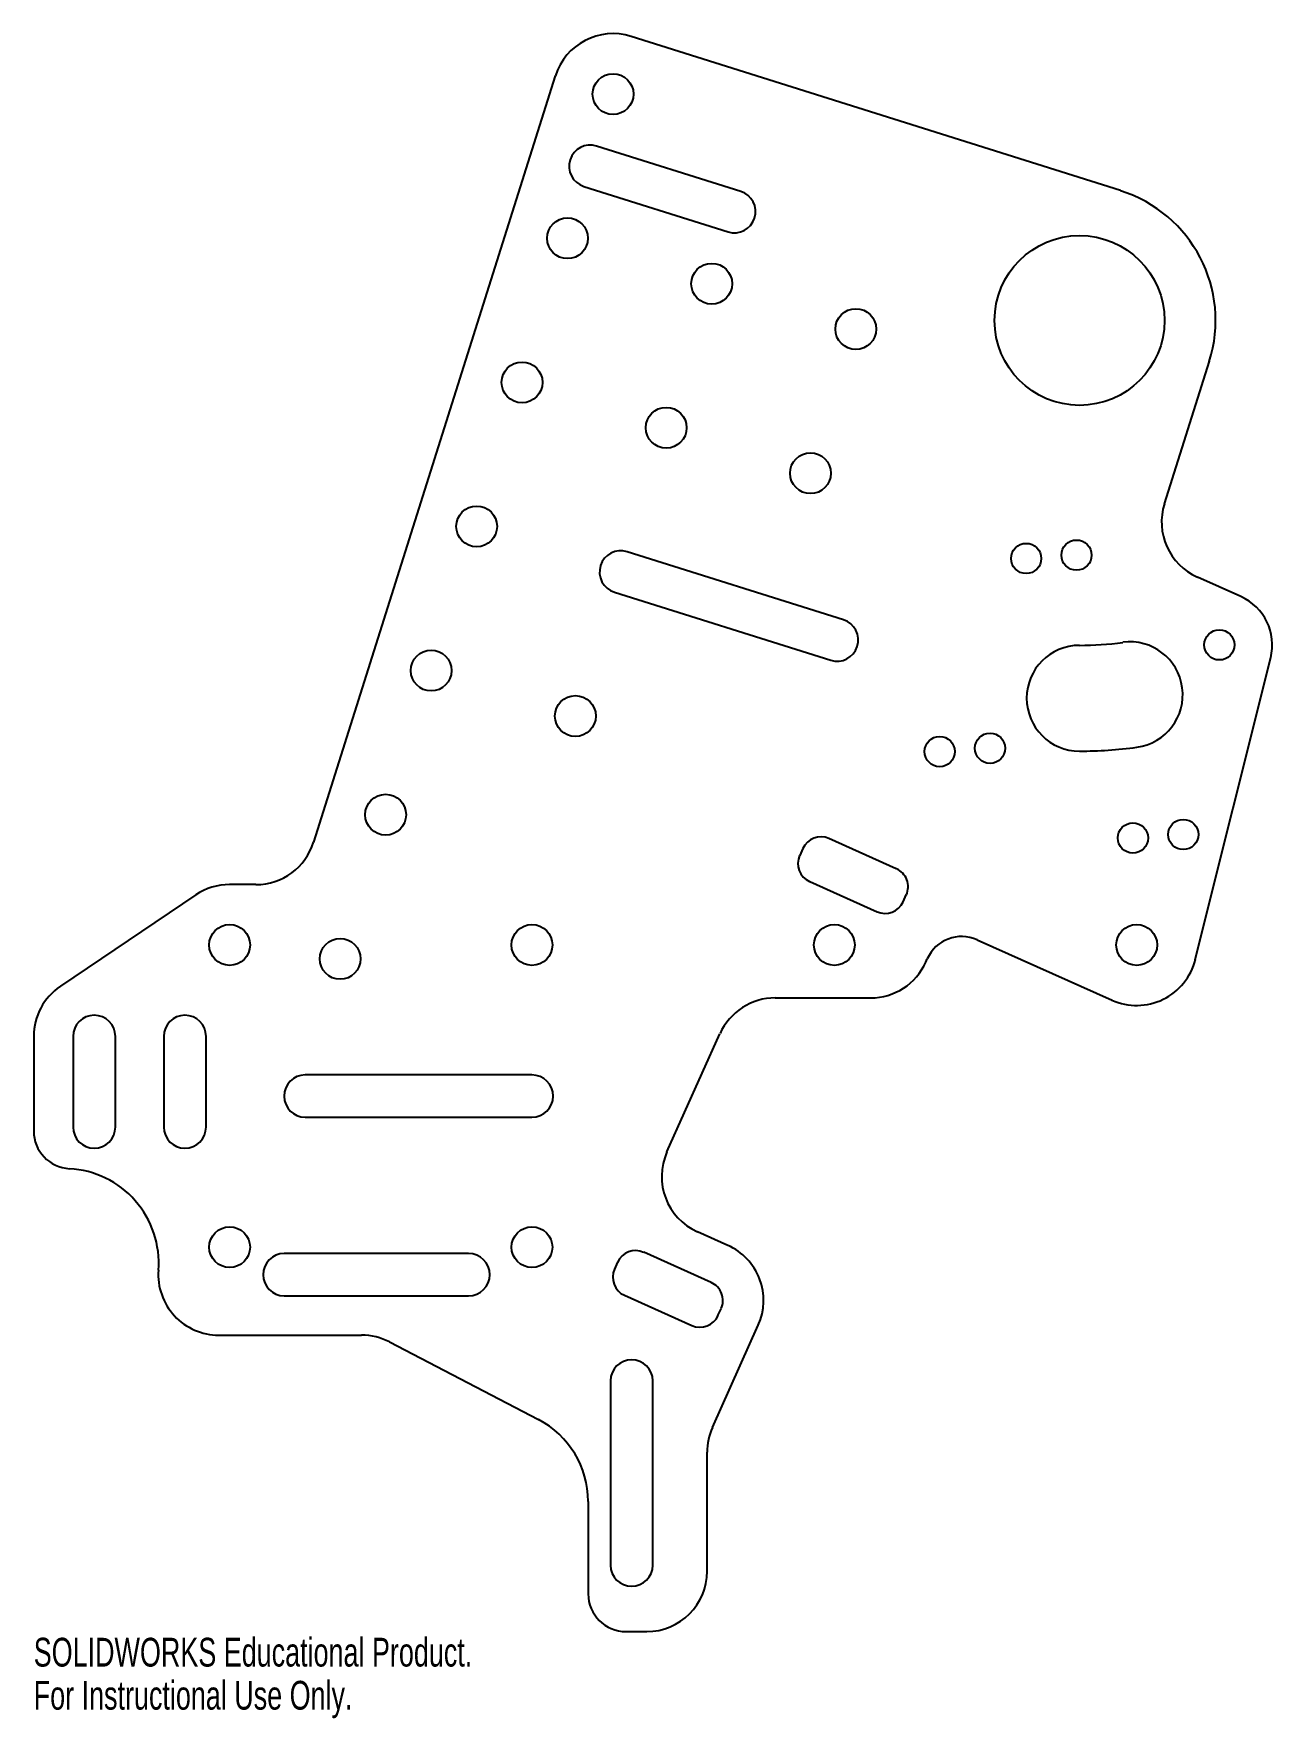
# Model space of a CAD drawing. Header units: inches. Extents: x -2.5 to 5.7, y -1.4 to 9.7.
import ezdxf

# ---------------------------------------------------------------- set-up
doc = ezdxf.new("R2010")
doc.units = ezdxf.units.IN
doc.header["$MEASUREMENT"] = 0
doc.styles.add('SLDTEXTSTYLE0', font='TXT', dxfattribs={"width": 0.7})

msp = doc.modelspace()

# ---------------------------------------------------------------- linework, layer by layer
at = {"color": 7, "linetype": 'Continuous', "lineweight": 25}
for p, q in [((4.734, 8.674), (1.497, 9.694)), ((0.995, 9.433), (-0.604, 4.362)), ((2.222, 8.669), (1.268, 8.969)), ((1.184, 8.702), (2.138, 8.402)), ((5.024, 6.602), (5.322, 7.545)), ((2.901, 5.833), (1.47, 6.284)), ((5.531, 5.988), (5.243, 6.117)), ((1.386, 6.017), (2.817, 5.566)), ((5.229, 3.585), (5.728, 5.584)), ((3.251, 4.186), (2.805, 4.386)), ((2.632, 4.32), (2.612, 4.275)), ((-1.383, 4.014), (-2.279, 3.409)), ((-0.985, 4.082), (-1.159, 4.082)), ((2.678, 4.102), (3.124, 3.902)), ((3.297, 3.968), (3.317, 4.014)), ((3.786, 3.716), (4.678, 3.317)), ((3.446, 3.569), (3.456, 3.59)), ((2.45, 3.332), (3.081, 3.332)), ((-2.455, 3.077), (-2.455, 2.451)), ((-2.195, 3.077), (-2.195, 2.477)), ((-1.915, 2.477), (-1.915, 3.077)), ((-1.595, 3.077), (-1.595, 2.477)), ((-1.315, 2.477), (-1.315, 3.077)), ((1.734, 2.312), (2.084, 3.095)), ((0.841, 2.822), (-0.659, 2.822)), ((-0.659, 2.542), (0.841, 2.542)), ((2.136, 1.694), (1.936, 1.784)), ((0.422, 1.64), (-0.798, 1.64)), ((1.407, 1.582), (1.387, 1.536)), ((2.026, 1.448), (1.58, 1.648)), ((-0.798, 1.36), (0.422, 1.36)), ((1.453, 1.364), (1.899, 1.164)), ((2.071, 1.23), (2.092, 1.275)), ((2.035, 0.489), (2.338, 1.165)), ((-1.231, 1.1), (-0.286, 1.1)), ((-0.101, 1.055), (0.885, 0.541)), ((1.36, 0.797), (1.36, -0.422)), ((1.64, -0.422), (1.64, 0.797)), ((2, -0.462), (2, 0.325)), ((1.212, 0), (1.212, -0.612)), ((1.463, -0.862), (1.6, -0.862))]:
    msp.add_line(p, q, dxfattribs=at)
for centre, radius in [((1.377, 9.313), 0.135), ((1.076, 8.359), 0.135), ((4.463, 7.815), 0.562), ((2.03, 8.058), 0.135), ((2.983, 7.758), 0.135), ((0.775, 7.405), 0.135), ((1.729, 7.105), 0.135), ((2.683, 6.804), 0.135), ((0.475, 6.452), 0.135), ((4.443, 6.262), 0.1), ((4.11, 6.24), 0.1), ((5.388, 5.668), 0.1), ((0.174, 5.498), 0.135), ((1.128, 5.197), 0.135), ((3.538, 4.962), 0.1), ((3.871, 4.984), 0.1), ((-0.127, 4.544), 0.135), ((4.816, 4.39), 0.1), ((5.149, 4.413), 0.1), ((-1.159, 3.682), 0.135), ((0.841, 3.682), 0.135), ((2.841, 3.682), 0.135), ((4.841, 3.682), 0.135), ((-0.428, 3.59), 0.135), ((-1.159, 1.682), 0.135), ((0.841, 1.682), 0.135)]:
    msp.add_circle(centre, radius, dxfattribs=at)
for centre, radius, start, end in [((1.377, 9.313), 0.4, 72.5, 162.5), ((1.226, 8.836), 0.14, 72.5, 252.5), ((2.18, 8.535), 0.14, 252.5, 72.5), ((4.463, 7.815), 0.9, 342.5, 72.5), ((5.406, 6.482), 0.4, 162.5, 245.8952), ((1.428, 6.151), 0.14, 72.5, 252.5), ((5.388, 5.668), 0.35, 345.9926, 65.8952), ((2.859, 5.7), 0.14, 252.5, 72.5), ((4.796, 5.338), 0.35, 277.6394, 97.6394), ((4.463, 5.315), 0.35, 90, 270), ((4.463, 7.815), 2.15, 270, 277.6394), ((4.463, 7.815), 2.85, 270, 277.6394), ((-0.985, 4.482), 0.4, 270, 342.5), ((2.752, 4.267), 0.131, 65.8952, 155.8952), ((2.731, 4.221), 0.131, 155.8952, 245.8952), ((3.198, 4.067), 0.131, 335.8952, 65.8952), ((-1.159, 3.682), 0.4, 90, 124.0119), ((3.177, 4.022), 0.131, 245.8952, 335.8952), ((3.684, 3.488), 0.25, 65.8952, 155.8952), ((3.081, 3.732), 0.4, 270, 335.8952), ((4.841, 3.682), 0.4, 245.8952, 345.9926), ((-2.055, 3.077), 0.4, 124.0119, 180), ((2.45, 2.932), 0.4, 90, 155.8952), ((-2.055, 3.077), 0.14, 0, 180), ((-1.455, 3.077), 0.14, 0, 180), ((-0.659, 2.682), 0.14, 90, 270), ((0.841, 2.682), 0.14, 270, 90), ((-2.055, 2.477), 0.14, 180, 0), ((-1.455, 2.477), 0.14, 180, 0), ((-2.205, 2.451), 0.25, 180, 266.8881), ((2.099, 2.149), 0.4, 155.8952, 245.8952), ((-2.253, 1.577), 0.625, 355.673, 86.8881), ((1.973, 1.329), 0.4, 335.8952, 65.8952), ((-0.798, 1.5), 0.14, 90, 270), ((0.422, 1.5), 0.14, 270, 90), ((1.526, 1.528), 0.131, 65.8952, 155.8952), ((-1.231, 1.5), 0.4, 175.673, 270), ((1.506, 1.483), 0.131, 155.8952, 245.8952), ((1.973, 1.329), 0.131, 335.8952, 65.8952), ((1.952, 1.283), 0.131, 245.8952, 335.8952), ((-0.286, 0.7), 0.4, 62.4559, 90), ((1.5, 0.797), 0.14, 0, 180), ((0.602, 0), 0.61, 0, 62.4559), ((2.4, 0.325), 0.4, 155.8952, 180), ((1.5, -0.422), 0.14, 180, 0), ((1.6, -0.462), 0.4, 270, 0), ((1.463, -0.612), 0.25, 180, 270)]:
    msp.add_arc(centre, radius, start, end, dxfattribs=at)

# ---------------------------------------------------------------- texts
at = {"color": 7, "linetype": 'Continuous', "char_height": 0.1903, "attachment_point": 1, "style": 'SLDTEXTSTYLE0'}
for s, insert in [('SOLIDWORKS Educational Product.', (-2.455, -0.903)), ('For Instructional Use Only.', (-2.455, -1.188))]:
    msp.add_mtext(s, dxfattribs=dict(at, insert=insert))

doc.saveas('drawing.dxf')
